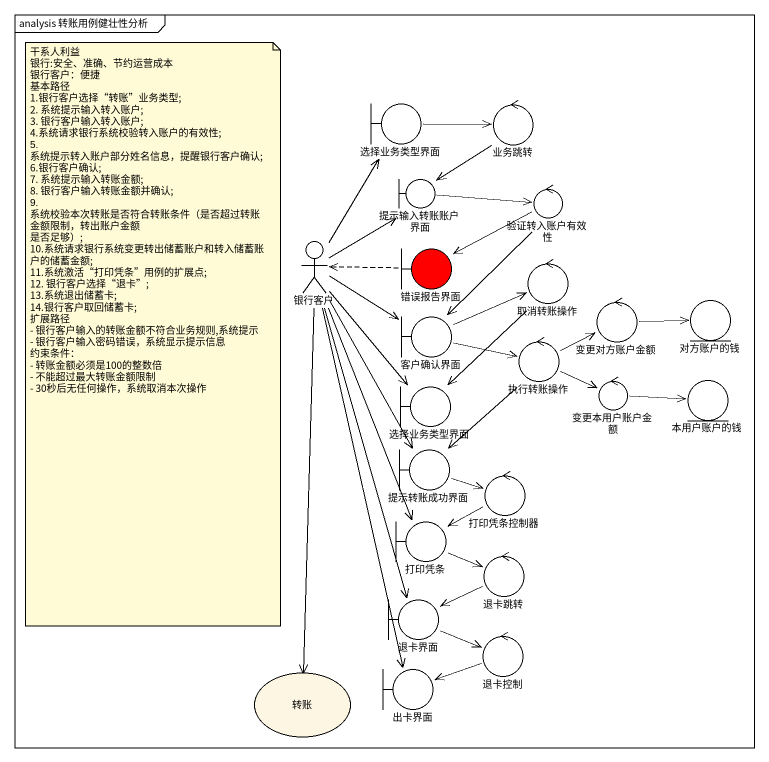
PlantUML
@startuml
mainframe analysis 转账用例健壮性分析
boundary 选择业务类型界面
control 业务跳转
boundary 提示输入转账账户界面
control 验证转入账户有效性
actor 银行客户
boundary 错误报告界面 #FF0000
control 取消转账操作
boundary 客户确认界面
control 变更对方账户金额
entity 对方账户的钱
control 执行转账操作
boundary "选择业务类型界面" as 选择业务类型界面_2
control 变更本用户账户金额
entity 本用户账户的钱
boundary 提示转账成功界面
control 打印凭条控制器
boundary 打印凭条
control 退卡跳转
boundary 退卡界面
control 退卡控制
usecase 转账
boundary 出卡界面
选择业务类型界面 -right-> 业务跳转
业务跳转 --> 提示输入转账账户界面
提示输入转账账户界面 -right-> 验证转入账户有效性
验证转入账户有效性 -left-> 错误报告界面
验证转入账户有效性 --> 客户确认界面
银行客户 -up-> 选择业务类型界面
银行客户 -up-> 提示输入转账账户界面
银行客户 -right-> 客户确认界面
银行客户 --> 选择业务类型界面_2
银行客户 --> 提示转账成功界面
银行客户 --> 打印凭条
银行客户 --> 退卡界面
银行客户 --> 转账
银行客户 --> 出卡界面
错误报告界面 .left.> 银行客户
取消转账操作 --> 选择业务类型界面_2
客户确认界面 -right-> 取消转账操作
客户确认界面 -right-> 执行转账操作
变更对方账户金额 -right-> 对方账户的钱
执行转账操作 -right-> 变更对方账户金额
执行转账操作 -right-> 变更本用户账户金额
执行转账操作 --> 提示转账成功界面
变更本用户账户金额 -right-> 本用户账户的钱
提示转账成功界面 -right-> 打印凭条控制器
打印凭条控制器 -left-> 打印凭条
打印凭条 -right-> 退卡跳转
退卡跳转 -left-> 退卡界面
退卡界面 -right-> 退卡控制
退卡控制 -left-> 出卡界面
note as N1
  干系人利益
  银行:安全、准确、节约运营成本
  银行客户：便捷
  基本路径
  1.银行客户选择“转账”业务类型;
  2. 系统提示输入转入账户;
  3. 银行客户输入转入账户;
  4.系统请求银行系统校验转入账户的有效性;
  5. 系统提示转入账户部分姓名信息，提醒银行客户确认;
  6.银行客户确认;
  7. 系统提示输入转账金额;
  8. 银行客户输入转账金额并确认;
  9. 系统校验本次转账是否符合转账条件（是否超过转账金额限制，转出账户金额
  是否足够）;
  10.系统请求银行系统变更转出储蓄账户和转入储蓄账户的储蓄金额;
  11.系统激活“打印凭条”用例的扩展点;
  12. 银行客户选择“退卡”;
  13.系统退出储蓄卡;
  14.银行客户取回储蓄卡;
  扩展路径
  - 银行客户输入的转账金额不符合业务规则,系统提示
  - 银行客户输入密码错误，系统显示提示信息
  约束条件：
  - 转账金额必须是100的整数倍
  - 不能超过最大转账金额限制
  - 30秒后无任何操作，系统取消本次操作
end note
@enduml
